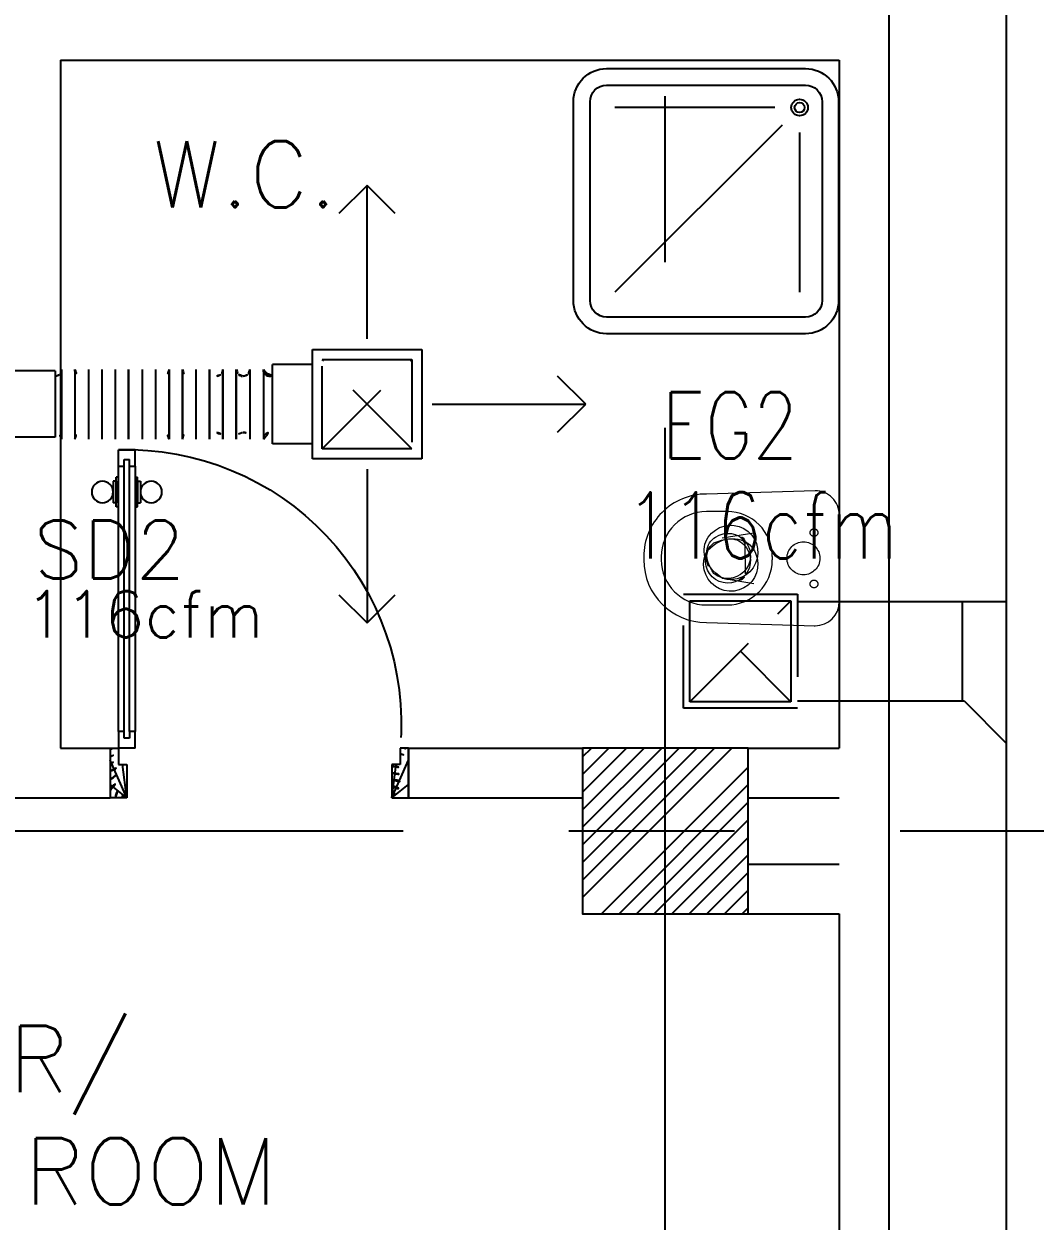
# Model space of a CAD drawing. Extents: x 417866230.2 to 417866327.8, y 43498045.5 to 43498135.4.
# Drawn here: x 417866296.301 to 417866299.353, y 43498106.345 to 43498109.957 of the extents above; entities that cross this region are included whole.
import ezdxf
from ezdxf.enums import TextEntityAlignment as Align

# ---------------------------------------------------------------- set-up
doc = ezdxf.new("R2010")
doc.units = 0
doc.header["$MEASUREMENT"] = 0
for name, pattern in [('CENTERX2', [4, 2.5, -0.5, 0.5, -0.5]), ('HIDDEN', [0.375, 0.25, -0.125]), ('HIDDEN2', [0.1875, 0.125, -0.0625])]:
    doc.linetypes.add(name, pattern=pattern)
doc.layers.get('0').update_dxf_attribs({"linetype": 'CONTINUOUS'})
for name, color, linetype in [('AXES', 11, 'CENTERX2'), ('COL', 9, 'CONTINUOUS'), ('DOOR', 9, 'CONTINUOUS'), ('DOOR-DIM', 9, 'CONTINUOUS'), ('DUCT', 6, 'CONTINUOUS'), ('EXDUCT', 10, 'CONTINUOUS'), ('FIX', 9, 'CONTINUOUS'), ('HAT', 12, 'CONTINUOUS'), ('M-AC-FLEX', 3, 'CONTINUOUS'), ('M-EGU.', 2, 'CONTINUOUS'), ('RM-NAME', 9, 'CONTINUOUS'), ('SCD', 2, 'CONTINUOUS'), ('WALL', 4, 'CONTINUOUS')]:
    doc.layers.add(name, color=color, linetype=linetype)
doc.styles.add('ROMANS', font='ROMANS.shx', dxfattribs={"width": 0.6})

# ---------------------------------------------------------------- blocks, each defined once
blk = doc.blocks.new('COL50')
at = {"layer": 'COL'}
blk.add_lwpolyline([(-249.9999999999709, 250), (-249.9999999999418, -250), (250, -250), (249.9999999999709, 250)], close=True, dxfattribs=at)
blk = doc.blocks.new('*X43')
at = {"color": 0}
for p, q in [((193088.5557043091, 55149.70036434333), (193539.8553399658, 55601)), ((193088.5557043091, 55202.73337293232), (193486.8223313768, 55601)), ((193088.5557043091, 55255.76638152132), (193433.7893227878, 55601)), ((193088.5557043091, 55308.7993901103), (193380.7563141988, 55601)), ((193088.5557043091, 55361.83239869929), (193327.7233056098, 55601)), ((193088.5557043091, 55414.86540728828), (193274.6902970208, 55601)), ((193088.5557043091, 55467.89841587727), (193221.6572884318, 55601)), ((193088.5557043091, 55520.93142446625), (193168.6242798428, 55601)), ((193088.5557043091, 55573.96443305524), (193115.5912712538, 55601)), ((193145.9213571437, 55101), (193588.555704309, 55543.63434716527)), ((193198.9543657327, 55101), (193588.555704309, 55490.60133857629)), ((193251.9873743217, 55101), (193588.555704309, 55437.5683299873)), ((193305.0203829107, 55101), (193588.555704309, 55384.53532139831)), ((193358.0533914997, 55101), (193588.555704309, 55331.50231280932)), ((193411.0864000887, 55101), (193588.555704309, 55278.46930422033)), ((193464.1194086777, 55101), (193588.555704309, 55225.43629563134)), ((193517.1524172667, 55101), (193588.555704309, 55172.40328704235)), ((193570.1854258557, 55101), (193588.555704309, 55119.37027845337))]:
    blk.add_line(p, q, dxfattribs=at)
blk = doc.blocks.new('RM1')
at = {"layer": 'RM-NAME', "style": 'ROMANS'}
for tag, p in [('ROOMNAME1', (0, 323.8095238059759)), ('ROOMNAME2', (0, 0))]:
    blk.add_attdef(tag, text='', height=200, dxfattribs=at).set_placement(p, align=Align.MIDDLE)
blk = doc.blocks.new('DOOR90')
at = {"layer": 'DOOR', "color": 7, "linetype": 'ByBlock'}
for p, q in [((-150, 0), (0, 0)), ((-150, 0), (-150, -25)), ((0, -50), (-113.7099299924448, 0)), ((0, -50), (-40.1457343158545, 0)), ((0, -50), (0, 0)), ((-1000, -25), (-1050, -25)), ((-1050, -75), (-1050, -25)), ((-1050, -25), (-1050, -75)), ((-1000, -25), (-1000, -41.9999999999709)), ((-877.6424572214019, -17.79999999995925), (-967.6424572214019, -17.79999999995925)), ((-967.6424572214019, -25), (-967.6424572214019, -17.79999999995925)), ((-955.0424572214251, -8.799999999959255), (-890.2424572213786, -8.799999999959255)), ((-955.0424572214251, -17.79999999995925), (-955.0424572214251, -8.799999999959255)), ((-955.0424572214251, -17.79999999995925), (-890.2424572213786, -17.79999999995925)), ((-890.2424572213786, -17.79999999995925), (-890.2424572213786, -8.799999999959255)), ((-877.6424572214019, -25), (-877.6424572214019, -17.79999999995925)), ((-200, -25), (-150, -25)), ((-200, -42), (-200, -25)), ((-150, -25), (-100, -25)), ((-150, -75), (-150, -25)), ((-100, -25), (-100, -50)), ((-1000, -41.9999999999709), (-1020, -41.9999999999709)), ((-1020, -42), (-1020, -58)), ((-1000, -58), (-1020, -58)), ((-1000, -58), (-1000, -75)), ((-180, -42), (-200, -42)), ((-200, -58), (-180, -58)), ((-200, -75), (-200, -58)), ((-180, -58), (-180, -42)), ((0, -50), (-100, -36.64271395650576)), ((-100, -50), (0, -50)), ((-1000, -75), (-1050, -74.99999999947613)), ((-967.6424572214019, -75), (-967.6424572214019, -82.20000000004075)), ((-877.6424572214019, -82.20000000004075), (-967.6424572214019, -82.20000000004075)), ((-955.0424572214251, -82.20000000004075), (-890.2424572213786, -82.20000000004075)), ((-955.0424572214251, -82.20000000004075), (-955.0424572214251, -91.20000000004075)), ((-955.0424572214251, -91.20000000004075), (-890.2424572213786, -91.20000000004075)), ((-890.2424572213786, -82.20000000004075), (-890.2424572213786, -91.20000000004075)), ((-877.6424572214019, -75), (-877.6424572214019, -82.20000000004075)), ((-150, -75), (-200, -75)), ((0, -850), (-113.7099299924448, -900)), ((-100, -875), (-100, -850)), ((0, -850), (-100, -863.3572860434942)), ((-100, -850), (0, -850)), ((0, -850), (-40.1457343158545, -900)), ((0, -850), (0, -900)), ((-150, -875), (-100, -875)), ((-150, -900), (-150, -875)), ((-150, -900), (0, -900)), ((0, -900), (-150, -900))]:
    blk.add_line(p, q, dxfattribs=at)
at = {"layer": 'DOOR', "linetype": 'ByBlock'}
for p, q in [((-200, -25), (-1000, -25)), ((-200, -42), (-1000, -41.9999999999709)), ((-200, -58), (-1000, -58)), ((-1000, -75), (-200, -75))]:
    blk.add_line(p, q, dxfattribs=at)
at = {"layer": 'DOOR', "color": 7, "linetype": 'ByBlock'}
for centre in [(-922.6424572214019, 23.53094421501737), (-922.6424572214019, -123.5309442149592)]:
    blk.add_circle(centre, 32.39999999998526, dxfattribs=at)
for centre, radius, start, end in [((0, -50), 154.4019578127773, 161.1052885482714, 166.2857707768669), ((0, -50), 94.40195781277725, 148.0181880328085, 180), ((0, -50), 134.4019578127773, 158.159849394549, 169.2800236450682), ((0, -50), 114.4019578127773, 154.0838418822192, 167.37742587102), ((0, -50), 74.40195781277725, 137.7764264185456, 180), ((0, -50), 54.40195781277725, 113.2073828924446, 180), ((0, -50), 34.40195781277725, 90, 180), ((0, -50), 14.40195781277725, 90, 180), ((0, -850), 94.40195781277725, 180, 211.9818119671915), ((0, -850), 74.40195781277725, 180, 222.2235735814543), ((0, -850), 54.40195781277725, 180, 246.7926171075554), ((0, -850), 34.40195781277725, 180, 270), ((0, -850), 14.40195781277725, 180, 270), ((0, -850), 154.4019578127773, 193.7142292231331, 198.8947114517286), ((0, -850), 134.4019578127773, 190.7199763549318, 201.840150605451)]:
    blk.add_arc(centre, radius, start, end, dxfattribs=at)
at = {"layer": 'DOOR', "linetype": 'HIDDEN', "ltscale": 0.5}
blk.add_arc((-222.2222222220153, -49.99999999976717), 828.155208510499, 178.270116378131, 275.0030377036063, dxfattribs=at)
blk = doc.blocks.new('WC1')
at = {"layer": 'FIX', "lineweight": 20}
for p, q in [((34.99999999708962, 203.8204326368286), (-292.9999999286374, 193.8204326393316)), ((-229.9999999413267, 140.8204326525447), (-292.9999999286374, 140.8204326525447)), ((107.9999999729334, 0.001240427664015442), (107.9999999729334, 130.8204326531268)), ((-149.8190632528858, 75.68691823486006), (-245.3663137183757, 60.12952448159922)), ((-481.999999880034, 4.820432680658996), (-481.999999880034, -4.817951825360069)), ((-428.9999998932471, 4.820432681706734), (-428.9999998932471, -4.817951825360069)), ((-288.6865895070951, 24.24526864886866), (-294.5413532510865, 0.001240431301994249)), ((-294.5413532510865, 0.001240431301994249), (-288.6865895070951, -24.24278778629377)), ((-93.99999997671694, 4.820432680950034), (-93.99999997671694, -4.817951826087665)), ((107.9999999729334, -130.8179517899407), (107.9999999729334, 0.001240427664015442)), ((-245.3663137183757, -60.12704361174838), (-149.8190632528858, -75.6844373869535)), ((-292.9999999286374, -140.8179517899407), (-229.9999999413267, -140.8179517899407)), ((-292.9999999286374, -193.8179517767567), (34.99999999708962, -203.8179517742537)), ((31.8427011021995, -203.8179517742828), (34.99999999650754, -203.8179517742828))]:
    blk.add_line(p, q, dxfattribs=at)
at = {"layer": 'FIX', "linetype": 'Continuous', "lineweight": 20}
blk.add_line((-175.1086438769707, -47.34975640615448), (-175.4314501879271, 44.6286713128502), dxfattribs=at)
at = {"layer": 'FIX', "linetype": 'HIDDEN', "lineweight": 20, "ltscale": 0.05}
for centre in [(31.8427011021995, 77.50124041197705), (31.8427011021995, -77.49875954940217)]:
    blk.add_circle(centre, 11.63803426258817, dxfattribs=at)
at = {"layer": 'FIX', "linetype": 'HIDDEN2', "lineweight": 20, "ltscale": 0.3}
blk.add_circle((0, 0), 49.81065704648448, dxfattribs=at)
at = {"layer": 'FIX', "lineweight": 20}
for centre, radius, start, end in [((-292.9999999250285, 4.820432684333355), 188.9999999550164, 90, 180.0000000016675), ((34.99999999115244, 130.8204326550767), 72.999999981781, 359.9999999983325, 90), ((-292.9999999254942, 4.820432684820844), 135.999999967722, 90, 180.0000000016675), ((-229.9999999444699, 4.820432684820844), 135.999999967722, 359.9999999983325, 89.99999999666495), ((-228.0448338629212, -6.857746605353896), 68.15291692588886, 128.9241670913256, 152.8468180907673), ((-219.3609761304106, -17.61048578153714), 81.97430560104621, 108.4959527785978, 128.924167104086), ((-292.9999999286374, -4.817951825360069), 188.9999999513875, 180, 270), ((-292.9999999286374, -4.817951825360069), 135.9999999645952, 180, 270), ((-228.0448338628048, 6.860227468045196), 68.15291692606822, 207.1531819092327, 231.0758329086744), ((-229.9999999413267, -4.817951825360069), 135.9999999645952, 270, 0), ((-219.360976150725, 17.61296664757538), 81.97430559098913, 231.0758329086744, 251.504047235508), ((34.99999999260763, -130.8179517938988), 72.99999998038402, 270.0000000033351, 2.918171642461503e-09)]:
    blk.add_arc(centre, radius, start, end, dxfattribs=at)
at = {"layer": 'FIX', "linetype": 'Continuous', "lineweight": 20}
for centre, start, end in [((-197.6786698182113, 45.53535193303833), 357.6662144383572, 91.61214824291638), ((-197.355863507255, -45.58543171666679), 268.3878517570836, 2.333785561642866)]:
    blk.add_arc(centre, 22.26568775101992, start, end, dxfattribs=at)

msp = doc.modelspace()

# ---------------------------------------------------------------- linework, layer by layer
at = {"layer": 'AXES'}
for p, q in [((417866298.2368633, 43498046.23822849), (417866298.2368633, 43498134.71525928)), ((417866230.9454184, 43498107.52208099), (417866300.0368633, 43498107.52208099))]:
    msp.add_line(p, q, dxfattribs=at)
at = {"layer": 'DUCT'}
for p, q in [((417866296.3958117, 43498108.90958098), (417866293.1314713, 43498108.90958098)), ((417866296.3958117, 43498108.90958098), (417866296.3958117, 43498108.70958099)), ((417866296.3958117, 43498108.70958099), (417866292.9486285, 43498108.70958099))]:
    msp.add_line(p, q, dxfattribs=at)
at = {"layer": 'EXDUCT', "linetype": 'Continuous'}
for p, q in [((417866299.2667376, 43498090.35372597), (417866299.2667376, 43498113.81697664)), ((417866298.6362436, 43498108.21427887), (417866299.2667376, 43498108.21427887)), ((417866299.1339269, 43498107.91427887), (417866299.1339269, 43498108.21427887)), ((417866298.6362436, 43498107.91427886), (417866299.1383587, 43498107.91427886)), ((417866299.1383587, 43498107.91427886), (417866299.2667376, 43498107.78589997))]:
    msp.add_line(p, q, dxfattribs=at)
at = {"layer": 'FIX'}
for p, q in [((417866298.5671856, 43498109.70440332), (417866298.0848632, 43498109.70440332)), ((417866298.5891526, 43498109.65137031), (417866298.0848632, 43498109.14708099)), ((417866298.6421856, 43498109.62940332), (417866298.6421856, 43498109.14708099))]:
    msp.add_line(p, q, dxfattribs=at)
for points in [[(417866298.6598632, 43498109.02208099), (417866298.0598633, 43498109.02208099, -0.4142135623730951), (417866297.9598632, 43498109.12208099), (417866297.9598632, 43498109.72208099, -0.4142135623730951), (417866298.0598633, 43498109.82208098), (417866298.6598632, 43498109.82208098, -0.4142135623730951), (417866298.7598633, 43498109.72208099), (417866298.7598633, 43498109.12208099, -0.4142135623730951)], [(417866298.6598632, 43498109.07208098), (417866298.0598633, 43498109.07208098, -0.414213562373095), (417866298.0098633, 43498109.12208099), (417866298.0098633, 43498109.72208099, -0.414213562373095), (417866298.0598633, 43498109.77208099), (417866298.6598632, 43498109.77208099, -0.414213562373095), (417866298.7098632, 43498109.72208099), (417866298.7098632, 43498109.12208099, -0.414213562373095)]]:
    msp.add_lwpolyline(points, format="xyb", close=True, dxfattribs=at)
for radius in [0.025, 0.015]:
    msp.add_circle((417866298.6421856, 43498109.70440332), radius, dxfattribs=at)
at = {"layer": 'M-AC-FLEX', "color": 11}
for p, q in [((417866296.4150338, 43498108.91402833), (417866296.4150338, 43498108.70393275)), ((417866296.4150338, 43498108.91402833), (417866296.4150338, 43498108.70393275)), ((417866296.4150372, 43498108.70357565), (417866296.4150372, 43498108.91367126)), ((417866296.4150372, 43498108.70357565), (417866296.4150372, 43498108.91367126)), ((417866296.4550598, 43498108.91402833), (417866296.4550598, 43498108.70393275)), ((417866296.4957932, 43498108.91402833), (417866296.4957932, 43498108.70393275)), ((417866296.4957934, 43498108.91402833), (417866296.4957934, 43498108.70393275)), ((417866296.5365267, 43498108.91402833), (417866296.5365267, 43498108.70393275)), ((417866296.536527, 43498108.91402833), (417866296.536527, 43498108.70393275)), ((417866296.5772638, 43498108.70357565), (417866296.5772638, 43498108.91367126)), ((417866296.6172832, 43498108.70357565), (417866296.6172832, 43498108.91367126)), ((417866296.6172832, 43498108.70357565), (417866296.6172832, 43498108.91367126)), ((417866296.6172863, 43498108.91402833), (417866296.6172863, 43498108.70393275)), ((417866296.6172863, 43498108.91402833), (417866296.6172863, 43498108.70393275)), ((417866296.6580199, 43498108.91402833), (417866296.6580199, 43498108.70393275)), ((417866296.6580201, 43498108.91402833), (417866296.6580201, 43498108.70393275)), ((417866296.6987535, 43498108.91402833), (417866296.6987535, 43498108.70393275)), ((417866296.6987537, 43498108.91402833), (417866296.6987537, 43498108.70393275)), ((417866296.7394871, 43498108.91402833), (417866296.7394871, 43498108.70393275)), ((417866296.7394871, 43498108.91402833), (417866296.7394871, 43498108.70393275)), ((417866296.7394905, 43498108.70357565), (417866296.7394905, 43498108.91367126)), ((417866296.7394905, 43498108.70357565), (417866296.7394905, 43498108.91367126)), ((417866296.7795098, 43498108.70357565), (417866296.7795098, 43498108.91367126)), ((417866296.7795098, 43498108.70357565), (417866296.7795098, 43498108.91367126)), ((417866296.7795131, 43498108.91402833), (417866296.7795131, 43498108.70393275)), ((417866296.7795131, 43498108.91402833), (417866296.7795131, 43498108.70393275)), ((417866296.8202466, 43498108.91402833), (417866296.8202466, 43498108.70393275)), ((417866296.8202467, 43498108.91402833), (417866296.8202467, 43498108.70393275)), ((417866296.8609771, 43498108.70357565), (417866296.8609771, 43498108.91367126)), ((417866296.8609801, 43498108.91402833), (417866296.8609801, 43498108.70393275)), ((417866296.8609803, 43498108.91402833), (417866296.8609803, 43498108.70393275)), ((417866296.8609805, 43498108.91402833), (417866296.8609805, 43498108.70393275)), ((417866296.9017137, 43498108.91402833), (417866296.9017137, 43498108.70393275)), ((417866296.9017141, 43498108.91402833), (417866296.9017141, 43498108.70393275)), ((417866296.9017171, 43498108.70357565), (417866296.9017171, 43498108.91367126)), ((417866296.9417365, 43498108.70357565), (417866296.9417365, 43498108.91367126)), ((417866296.9417397, 43498108.91402833), (417866296.9417397, 43498108.70393275)), ((417866296.9831811, 43498108.91402833), (417866296.9831811, 43498108.70393275)), ((417866296.9831812, 43498108.91402833), (417866296.9831812, 43498108.70393275)), ((417866296.9831812, 43498108.91402833), (417866296.9831812, 43498108.70393275)), ((417866297.0239146, 43498108.91402833), (417866297.0239146, 43498108.70393275)), ((417866297.0239146, 43498108.91402833), (417866297.0239146, 43498108.70393275)), ((417866297.0239148, 43498108.91402833), (417866297.0239148, 43498108.70393275))]:
    msp.add_line(p, q, dxfattribs=at)
at = {"layer": 'M-AC-FLEX'}
for points in [[(417866296.3958117, 43498108.89369377, 0.3978381780453271), (417866296.4150338, 43498108.91402833)], [(417866296.4150338, 43498108.91402833, -0.3978372346509812), (417866296.3958117, 43498108.89369369, -0.3978372346509812)], [(417866296.4150338, 43498108.91402833, -0.3978373670631874), (417866296.3958117, 43498108.89369369, -0.3978373670631874)], [(417866296.4550598, 43498108.91330386, -0.004509969774748916), (417866296.4550564, 43498108.91367126, 1.018005099723095), (417866296.415037, 43498108.91367126)], [(417866296.4150338, 43498108.91330386, 0.004509969774748916), (417866296.415037, 43498108.91367126, -1.018005099723095), (417866296.4550564, 43498108.91367126)], [(417866296.4550596, 43498108.91402833, 0.4123322109656019), (417866296.4752955, 43498108.89366198, 0.4123322109656019)], [(417866296.4550596, 43498108.91402833, 1), (417866296.4957932, 43498108.91402833, -0.9999999999999997), (417866296.5365269, 43498108.91402833)], [(417866296.4957932, 43498108.91402833, -1), (417866296.4550596, 43498108.91402833)], [(417866296.4957932, 43498108.91402833, -1), (417866296.5365269, 43498108.91402833)], [(417866296.5772606, 43498108.91402833, -1), (417866296.5365269, 43498108.91402833, 0.9999999999999997), (417866296.4957932, 43498108.91402833)], [(417866296.5365269, 43498108.91402833, 1), (417866296.4957932, 43498108.91402833)], [(417866296.5365269, 43498108.91402833, 1), (417866296.5772606, 43498108.91402833)], [(417866296.5772605, 43498108.91330386, 0.004509969774748916), (417866296.5772637, 43498108.91367126, -1.018005099723095), (417866296.617283, 43498108.91367126)], [(417866296.6172863, 43498108.91330386, -0.004509969774748916), (417866296.617283, 43498108.91367126, 1.018005099723095), (417866296.5772637, 43498108.91367126)], [(417866296.6172863, 43498108.91402833, 1), (417866296.6580198, 43498108.91402833, -0.9999999999999997), (417866296.6987536, 43498108.91402833)], [(417866296.6580198, 43498108.91402833, -1), (417866296.6172863, 43498108.91402833)], [(417866296.6987536, 43498108.91402833, 1), (417866296.6580198, 43498108.91402833)], [(417866296.6580198, 43498108.91402833, -1), (417866296.6987536, 43498108.91402833)], [(417866296.7394872, 43498108.91402833, -1), (417866296.6987536, 43498108.91402833, 0.9999999999999997), (417866296.6580198, 43498108.91402833)], [(417866296.6987536, 43498108.91402833, 1), (417866296.7394872, 43498108.91402833)], [(417866296.7394872, 43498108.91402833, -0.4123322109656019), (417866296.7192513, 43498108.89366198, -0.4123322109656019)], [(417866296.7394871, 43498108.91330386, 0.004509969774748916), (417866296.7394904, 43498108.91367126, -1.018005099723095), (417866296.7795097, 43498108.91367126)], [(417866296.7795131, 43498108.91330386, -0.004509969774748916), (417866296.7795097, 43498108.91367126, 1.018005099723095), (417866296.7394904, 43498108.91367126)], [(417866296.779513, 43498108.91402833, 1), (417866296.8202465, 43498108.91402833, -0.9999999999999997), (417866296.8609803, 43498108.91402833)], [(417866296.8202465, 43498108.91402833, -1), (417866296.779513, 43498108.91402833)], [(417866296.779513, 43498108.91402833, 0.4123322109656019), (417866296.7997488, 43498108.89366198, 0.4123322109656019)], [(417866296.8202465, 43498108.91402833, -1), (417866296.8609803, 43498108.91402833)], [(417866296.9017139, 43498108.91402833, -1), (417866296.8609803, 43498108.91402833, 0.9999999999999997), (417866296.8202465, 43498108.91402833)], [(417866296.8609803, 43498108.91402833, 1), (417866296.8202465, 43498108.91402833)], [(417866296.8609803, 43498108.91402833, 1), (417866296.9017139, 43498108.91402833, -0.9999999999999997), (417866296.9424475, 43498108.91402833)], [(417866296.8609803, 43498108.91402833, 1), (417866296.9017139, 43498108.91402833)], [(417866296.9017139, 43498108.91402833, -1), (417866296.8609803, 43498108.91402833)], [(417866296.883339, 43498108.89375916, 0.3858016011602087), (417866296.9017137, 43498108.91402833, -0.9999999999999997), (417866296.9424474, 43498108.91402833)], [(417866296.9017137, 43498108.91402833, -0.3858016011602087), (417866296.883339, 43498108.89375916, -0.3858016011602087)], [(417866296.9017137, 43498108.91402833, -1), (417866296.9424474, 43498108.91402833)], [(417866296.983181, 43498108.91402833, -1), (417866296.9424474, 43498108.91402833, 0.9999999999999997), (417866296.9017137, 43498108.91402833)], [(417866296.9424474, 43498108.91402833, 1), (417866296.9017137, 43498108.91402833)], [(417866296.9424475, 43498108.91402833, 1), (417866296.9017139, 43498108.91402833)], [(417866296.9017139, 43498108.91402833, -1), (417866296.9424475, 43498108.91402833)], [(417866296.9608222, 43498108.89375916, -0.3858016011602087), (417866296.9424475, 43498108.91402833, 0.9999999999999997), (417866296.9017139, 43498108.91402833)], [(417866296.9424474, 43498108.91402833, 1), (417866296.983181, 43498108.91402833, -0.9999999999999997), (417866297.0239148, 43498108.91402833)], [(417866296.983181, 43498108.91402833, -1), (417866296.9424474, 43498108.91402833)], [(417866296.9424474, 43498108.91402833, 1), (417866296.983181, 43498108.91402833)], [(417866296.9424475, 43498108.91402833, 0.3858016011602087), (417866296.9608222, 43498108.89375916, 0.3858016011602087)], [(417866296.963026, 43498108.89366271, 0.4111712198685501), (417866296.983181, 43498108.91402833, -0.9999999999999997), (417866297.0239148, 43498108.91402833)], [(417866296.983181, 43498108.91402833, -0.4111703822336105), (417866296.963026, 43498108.89366265, -0.4111703822336105)], [(417866297.0239148, 43498108.91402833, 1), (417866296.983181, 43498108.91402833)], [(417866296.983181, 43498108.91402833, -1), (417866297.0239148, 43498108.91402833)], [(417866297.0440698, 43498108.89366271, -0.4111712198685501), (417866297.0239148, 43498108.91402833, 0.9999999999999997), (417866296.983181, 43498108.91402833)], [(417866296.983181, 43498108.91402833, -1), (417866297.0239148, 43498108.91402833)], [(417866297.0518132, 43498108.89510532, -0.5300499886016377), (417866297.0239148, 43498108.91402833, 0.9999999999999997), (417866296.983181, 43498108.91402833)], [(417866297.0239148, 43498108.91402833, 1), (417866296.983181, 43498108.91402833)], [(417866297.0239148, 43498108.91402833, 0.4111703822336105), (417866297.0440698, 43498108.89366265, 0.4111703822336105)], [(417866297.0239148, 43498108.91402833, 0.5300499886016377), (417866297.0518132, 43498108.89510532, 0.5300499886016377)], [(417866297.0518132, 43498108.89510532, -0.5300499886016377), (417866297.0239148, 43498108.91402833)], [(417866297.0239148, 43498108.91402833, 0.5300499886016377), (417866297.0518132, 43498108.89510532, 0.5300499886016377)], [(417866296.4150338, 43498108.70393275, 0.4123322109656019), (417866296.394798, 43498108.72429911, 0.4123322109656019)], [(417866296.4150338, 43498108.70393275, 0.3978372346509812), (417866296.3958117, 43498108.72426739, 0.3978372346509812)], [(417866296.4550596, 43498108.70393275, -0.4123322109656019), (417866296.4752955, 43498108.72429911, -0.4123322109656019)], [(417866296.4550596, 43498108.70393275, -1), (417866296.4957932, 43498108.70393275, 0.9999999999999997), (417866296.5365269, 43498108.70393275)], [(417866296.5772606, 43498108.70393275, 1), (417866296.5365269, 43498108.70393275, -0.9999999999999997), (417866296.4957932, 43498108.70393275)], [(417866296.6172863, 43498108.70393275, -1), (417866296.6580198, 43498108.70393275, 0.9999999999999997), (417866296.6987536, 43498108.70393275)], [(417866296.7394872, 43498108.70393275, 1), (417866296.6987536, 43498108.70393275, -0.9999999999999997), (417866296.6580198, 43498108.70393275)], [(417866296.7394872, 43498108.70393275, 0.4123322109656019), (417866296.7192513, 43498108.72429911, 0.4123322109656019)], [(417866296.779513, 43498108.70393275, -1), (417866296.8202465, 43498108.70393275, 0.9999999999999997), (417866296.8609803, 43498108.70393275)], [(417866296.779513, 43498108.70393275, -0.4123322109656019), (417866296.7997488, 43498108.72429911, -0.4123322109656019)], [(417866296.9017139, 43498108.70393275, 1), (417866296.8609803, 43498108.70393275, -0.9999999999999997), (417866296.8202465, 43498108.70393275)], [(417866296.8609803, 43498108.70393275, -1), (417866296.9017139, 43498108.70393275, 0.9999999999999997), (417866296.9424475, 43498108.70393275)], [(417866296.883339, 43498108.72420193, -0.3858016011602087), (417866296.9017137, 43498108.70393275, 0.9999999999999997), (417866296.9424474, 43498108.70393275)], [(417866296.983181, 43498108.70393275, 1), (417866296.9424474, 43498108.70393275, -0.9999999999999997), (417866296.9017137, 43498108.70393275)], [(417866296.9608222, 43498108.72420193, 0.3858016011602087), (417866296.9424475, 43498108.70393275, -0.9999999999999997), (417866296.9017139, 43498108.70393275)], [(417866296.9424474, 43498108.70393275, -1), (417866296.983181, 43498108.70393275, 0.9999999999999997), (417866297.0239148, 43498108.70393275)], [(417866296.9630259, 43498108.72429341, -0.2831551868946155), (417866296.981482, 43498108.71354923)], [(417866297.0239148, 43498108.70393275, -0.5300499886016377), (417866297.0518132, 43498108.72285576, -0.5300499886016377)], [(417866296.4150338, 43498108.70393275, 0.9998379277357049), (417866296.4550596, 43498108.70321857)], [(417866296.4150338, 43498108.70393275, 0.9998379277357049), (417866296.4550596, 43498108.70321857)], [(417866296.4150338, 43498108.70394304, -0.004509969774748916), (417866296.415037, 43498108.70357566, 0.008922227067377475), (417866296.415037, 43498108.70286148)], [(417866296.4550596, 43498108.70393275, -0.9998379277357049), (417866296.4150338, 43498108.70321857)], [(417866296.4550596, 43498108.70393275, -0.9998379277357049), (417866296.4150338, 43498108.70321857)], [(417866296.4150338, 43498108.70321857, -0.004461024754221227), (417866296.415037, 43498108.70357566)], [(417866296.4150338, 43498108.70321857, -0.004461024754221227), (417866296.415037, 43498108.70357566)], [(417866296.415037, 43498108.70357566, 0.008922204748517097), (417866296.415037, 43498108.70286148)], [(417866296.4550598, 43498108.70394304, 0.004509969774748916), (417866296.4550564, 43498108.70357566, -0.008922227067377475), (417866296.4550564, 43498108.70286148)], [(417866296.4550596, 43498108.70321857, 0.004461024754221227), (417866296.4550564, 43498108.70357566)], [(417866296.4550564, 43498108.70357566, -0.008922204748517097), (417866296.4550564, 43498108.70286148)], [(417866296.4550596, 43498108.70321857, 0.004461024754221227), (417866296.4550564, 43498108.70357566)], [(417866296.5772606, 43498108.70393275, 0.9998379277357049), (417866296.6172863, 43498108.70321857)], [(417866296.5772606, 43498108.70393275, 0.9998379277357049), (417866296.6172863, 43498108.70321857)], [(417866296.5772605, 43498108.70394304, -0.004509969774748916), (417866296.5772637, 43498108.70357566, 0.008922227067377475), (417866296.5772637, 43498108.70286148)], [(417866296.5772637, 43498108.70357566, 0.008922204748517097), (417866296.5772637, 43498108.70286148)], [(417866296.6172863, 43498108.70393275, -0.9998379277357049), (417866296.5772606, 43498108.70321857)], [(417866296.6172863, 43498108.70393275, -0.9998379277357049), (417866296.5772606, 43498108.70321857)], [(417866296.5772606, 43498108.70321857, -0.004461024754221227), (417866296.5772637, 43498108.70357566)], [(417866296.5772606, 43498108.70321857, -0.004461024754221227), (417866296.5772637, 43498108.70357566)], [(417866296.6172863, 43498108.70394304, 0.004509969774748916), (417866296.617283, 43498108.70357566, -0.008922227067377475), (417866296.617283, 43498108.70286148)], [(417866296.6172863, 43498108.70321857, 0.004461024754221227), (417866296.617283, 43498108.70357566)], [(417866296.617283, 43498108.70357566, -0.008922204748517097), (417866296.617283, 43498108.70286148)], [(417866296.6172863, 43498108.70321857, 0.004461024754221227), (417866296.617283, 43498108.70357566)], [(417866296.7394872, 43498108.70393275, 0.9998379277357049), (417866296.779513, 43498108.70321857)], [(417866296.7394872, 43498108.70393275, 0.9998379277357049), (417866296.779513, 43498108.70321857)], [(417866296.7394871, 43498108.70394304, -0.004509969774748916), (417866296.7394904, 43498108.70357566, 0.008922227067377475), (417866296.7394904, 43498108.70286148)], [(417866296.779513, 43498108.70393275, -0.9998379277357049), (417866296.7394872, 43498108.70321857)], [(417866296.779513, 43498108.70393275, -0.9998379277357049), (417866296.7394872, 43498108.70321857)], [(417866296.7394872, 43498108.70321857, -0.004461024754221227), (417866296.7394904, 43498108.70357566)], [(417866296.7394904, 43498108.70357566, 0.008922204748517097), (417866296.7394904, 43498108.70286148)], [(417866296.7394872, 43498108.70321857, -0.004461024754221227), (417866296.7394904, 43498108.70357566)], [(417866296.779513, 43498108.70321857, 0.004461024754221227), (417866296.7795097, 43498108.70357566)], [(417866296.779513, 43498108.70321857, 0.004461024754221227), (417866296.7795097, 43498108.70357566)], [(417866296.7795131, 43498108.70394304, 0.004509969774748916), (417866296.7795097, 43498108.70357566, -0.008922227067377475), (417866296.7795097, 43498108.70286148)], [(417866296.7795097, 43498108.70357566, -0.008922204748517097), (417866296.7795097, 43498108.70286148)], [(417866296.8609804, 43498108.70394304, 0.004509969774748916), (417866296.8609771, 43498108.70357566, -0.008922227067377475), (417866296.8609771, 43498108.70286148)], [(417866296.8609803, 43498108.70321857, 0.004461024754221227), (417866296.8609771, 43498108.70357566)], [(417866296.9017137, 43498108.70394304, -0.004509969774748916), (417866296.901717, 43498108.70357566, 0.008922227067377475), (417866296.901717, 43498108.70286148)], [(417866296.9017139, 43498108.70321857, -0.004461024754221227), (417866296.901717, 43498108.70357566)], [(417866296.9424475, 43498108.70394304, 0.004509969774748916), (417866296.9424443, 43498108.70357566, -0.008922227067377475), (417866296.9424443, 43498108.70286148)], [(417866296.9424474, 43498108.70321857, 0.004461024754221227), (417866296.9424443, 43498108.70357566)], [(417866296.9831809, 43498108.70394304, -0.004509969774748916), (417866296.9831842, 43498108.70357566, 0.008922227067377475), (417866296.9831842, 43498108.70286148)], [(417866296.983181, 43498108.70321857, -0.004461024754221227), (417866296.9831842, 43498108.70357566)], [(417866297.0239149, 43498108.70394304, 0.004509969774748916), (417866297.0239116, 43498108.70357566, -0.008922227067377475), (417866297.0239116, 43498108.70286148)], [(417866297.0239148, 43498108.70321857, 0.004461024754221227), (417866297.0239116, 43498108.70357566)]]:
    msp.add_lwpolyline(points, format="xyb", dxfattribs=at)
at = {"layer": 'M-EGU.'}
for p, q in [((417866297.3368133, 43498109.46958099), (417866297.2519605, 43498109.38472817)), ((417866297.3368133, 43498109.00616214), (417866297.3368133, 43498109.46958099)), ((417866297.4216661, 43498109.38472817), (417866297.3368133, 43498109.46958099)), ((417866297.1718132, 43498108.64458098), (417866297.1718132, 43498108.97458099)), ((417866297.1718132, 43498108.97458099), (417866297.5018132, 43498108.97458099)), ((417866297.5018132, 43498108.97458099), (417866297.5018132, 43498108.64458098)), ((417866297.0518132, 43498108.68958098), (417866297.0518132, 43498108.92958099)), ((417866297.1718132, 43498108.92958099), (417866297.0518132, 43498108.92958099)), ((417866297.9968132, 43498108.80958098), (417866297.9119604, 43498108.8944338)), ((417866297.5333944, 43498108.80958098), (417866297.9968132, 43498108.80958098)), ((417866297.9119604, 43498108.72472817), (417866297.9968132, 43498108.80958098)), ((417866297.1718132, 43498108.68958098), (417866297.0518132, 43498108.68958098)), ((417866297.5018132, 43498108.64458098), (417866297.1718132, 43498108.64458098)), ((417866297.3368133, 43498108.61299983), (417866297.3368133, 43498108.14958099)), ((417866297.2519605, 43498108.2344338), (417866297.3368133, 43498108.14958099)), ((417866297.3368133, 43498108.14958099), (417866297.4216661, 43498108.2344338)), ((417866298.3114436, 43498108.21667887), (417866298.6162435, 43498108.21667887)), ((417866298.3114436, 43498107.91187887), (417866298.3114436, 43498108.21667887)), ((417866298.6162435, 43498108.21667887), (417866298.6162435, 43498107.91187887)), ((417866298.6162435, 43498107.91187887), (417866298.4638436, 43498108.06427886)), ((417866298.6162435, 43498107.91187887), (417866298.3114436, 43498107.91187887))]:
    msp.add_line(p, q, dxfattribs=at)
at = {"layer": 'M-EGU.', "linetype": 'HIDDEN'}
for p, q in [((417866297.2018132, 43498108.67458098), (417866297.2018132, 43498108.94458099)), ((417866297.4718133, 43498108.67458098), (417866297.2018132, 43498108.94458099)), ((417866297.2018132, 43498108.67458098), (417866297.4718133, 43498108.94458099)), ((417866297.2018132, 43498108.94458099), (417866297.4718133, 43498108.94458099)), ((417866297.4718133, 43498108.94458099), (417866297.4718133, 43498108.67458098)), ((417866297.4718133, 43498108.67458098), (417866297.2018132, 43498108.67458098)), ((417866298.2914436, 43498108.23667887), (417866298.6362436, 43498108.23667887)), ((417866298.2914436, 43498107.89187887), (417866298.2914436, 43498108.23667887)), ((417866298.3114436, 43498107.91187887), (417866298.6162435, 43498108.21667887)), ((417866298.6362436, 43498108.23667887), (417866298.6362436, 43498107.89187887)), ((417866298.6362436, 43498107.89187887), (417866298.2914436, 43498107.89187887))]:
    msp.add_line(p, q, dxfattribs=at)
at = {"layer": 'WALL'}
for p, q in [((417866298.9118633, 43498121.24708098), (417866298.9118633, 43498105.19708098)), ((417866298.9118633, 43498121.24708098), (417866298.9118633, 43498105.19708098)), ((417866298.9118633, 43498121.24708098), (417866298.9118633, 43498105.19708098)), ((417866298.9118633, 43498120.89118381), (417866298.9118633, 43498105.19708098)), ((417866296.4118633, 43498109.84707998), (417866298.7618632, 43498109.84708098)), ((417866296.4118633, 43498109.84707998), (417866296.4118633, 43498107.77208099)), ((417866298.2752972, 43498109.84708098), (417866298.7618632, 43498109.84708098)), ((417866298.7618632, 43498109.84708098), (417866298.7618632, 43498107.77208099)), ((417866298.7618632, 43498109.84708098), (417866298.7618632, 43498107.77208099)), ((417866298.7618632, 43498109.84708098), (417866298.7618632, 43498107.77208099)), ((417866298.7618632, 43498109.84708098), (417866298.7618632, 43498107.77208099)), ((417866296.4118633, 43498107.77208099), (417866296.5618632, 43498107.77208099)), ((417866296.5618642, 43498107.77208099), (417866296.5618632, 43498107.62208098)), ((417866296.5618632, 43498107.77208099), (417866296.5618632, 43498107.62208098)), ((417866297.4618642, 43498107.77208099), (417866297.4618633, 43498107.62208098)), ((417866297.4618633, 43498107.77208099), (417866297.4618633, 43498107.62208098)), ((417866297.4618633, 43498107.77208099), (417866297.9868633, 43498107.77208099)), ((417866297.6368632, 43498107.77208099), (417866297.9868633, 43498107.77208099)), ((417866298.4868633, 43498107.77208099), (417866298.7618632, 43498107.77208099)), ((417866298.4868633, 43498107.77208099), (417866298.7618632, 43498107.77208099)), ((417866298.4868633, 43498107.77208099), (417866298.7618632, 43498107.77208099)), ((417866298.4868633, 43498107.77208099), (417866298.7618632, 43498107.77208099)), ((417866293.5118632, 43498107.62208098), (417866296.5618632, 43498107.62208098)), ((417866297.4618633, 43498107.62208098), (417866297.9868633, 43498107.62208098)), ((417866297.6368632, 43498107.62208098), (417866297.9868633, 43498107.62208098)), ((417866298.4868633, 43498107.62208098), (417866298.7618632, 43498107.62208098)), ((417866298.4868633, 43498107.42208099), (417866298.7618632, 43498107.42208099)), ((417866298.4868633, 43498107.27208099), (417866298.7618632, 43498107.27208099)), ((417866298.4868633, 43498107.27208099), (417866298.7618632, 43498107.27208099)), ((417866298.4868633, 43498107.27208099), (417866298.7618632, 43498107.27208099)), ((417866298.4868633, 43498107.27208099), (417866298.7618632, 43498107.27208099)), ((417866298.7618632, 43498107.27208099), (417866298.7618632, 43498103.99708098)), ((417866298.7618632, 43498107.27208099), (417866298.7618632, 43498103.99708098)), ((417866298.7618632, 43498107.27208099), (417866298.7618632, 43498103.99708098)), ((417866298.7618632, 43498107.27208099), (417866298.7618632, 43498103.99708098))]:
    msp.add_line(p, q, dxfattribs=at)

# ---------------------------------------------------------------- block references
at = {"layer": 'COL', "xscale": 0.001000000047497451, "yscale": 0.0009999999892897904, "zscale": 0.001}
msp.add_blockref('COL50', (417866298.2368633, 43498107.52208099), dxfattribs=at)
at = {"layer": 'DOOR-DIM', "xscale": -0.0009999999892897904, "yscale": 0.0009999999892897904, "zscale": 0.001, "rotation": 90}
msp.add_blockref('DOOR90', (417866296.5618632, 43498107.62208098), dxfattribs=at)
at = {"layer": 'HAT'}
ref = msp.add_blockref('RM1', (417866296.9682804, 43498109.50305144), dxfattribs=dict(at, xscale=0.001000000047497451, yscale=0.0009999999892897904, zscale=0.001))
ref.add_attrib('ROOMNAME2', 'W.C.', dxfattribs={"layer": 'RM-NAME', "height": 0.2, "style": 'ROMANS'}).set_placement((417866296.9682804, 43498109.50305144), align=Align.MIDDLE)
at = {"layer": 'HAT', "xscale": 0.001000000047497451, "yscale": 0.0009999999892897904, "zscale": 0.001}
msp.add_blockref('*X43', (417866104.8983076, 43498052.17108098), dxfattribs=at)
at = {"layer": 'HAT'}
ref = msp.add_blockref('RM1', (417866296.0117291, 43498106.49547505), dxfattribs=dict(at, xscale=0.001000000047497451, yscale=0.0009999999892897904, zscale=0.001))
ref.add_attrib('ROOMNAME2', 'DELIVERY ROOM', dxfattribs={"layer": 'RM-NAME', "height": 0.2, "style": 'ROMANS'}).set_placement((417866296.0117291, 43498106.49547505), align=Align.MIDDLE)
ref.add_attrib('ROOMNAME1', 'LABOUR/', dxfattribs={"layer": 'RM-NAME', "height": 0.2, "style": 'ROMANS'}).set_placement((417866296.0117291, 43498106.81928457), align=Align.MIDDLE)
at = {"layer": 'WALL', "xscale": 0.001000000047497451, "yscale": 0.0009999999892897904, "zscale": 0.001}
msp.add_blockref('WC1', (417866298.6538633, 43498108.34462033), dxfattribs=at)

# ---------------------------------------------------------------- texts
at = {"layer": 'SCD', "style": 'ROMANS', "width": 0.8}
for s, p in [('EG2', (417866298.2262614, 43498108.64577643)), ('116cfm', (417866298.1167979, 43498108.34355976))]:
    msp.add_text(s, height=0.2, dxfattribs=at).set_placement(p)
at = {"layer": 'SCD', "style": 'ROMANS'}
for s, height, p in [('SD2', 0.175, (417866296.3304142, 43498108.28310169)), ('116cfm', 0.14, (417866296.3049614, 43498108.10547344))]:
    msp.add_text(s, height=height, dxfattribs=at).set_placement(p)

doc.saveas('drawing.dxf')
